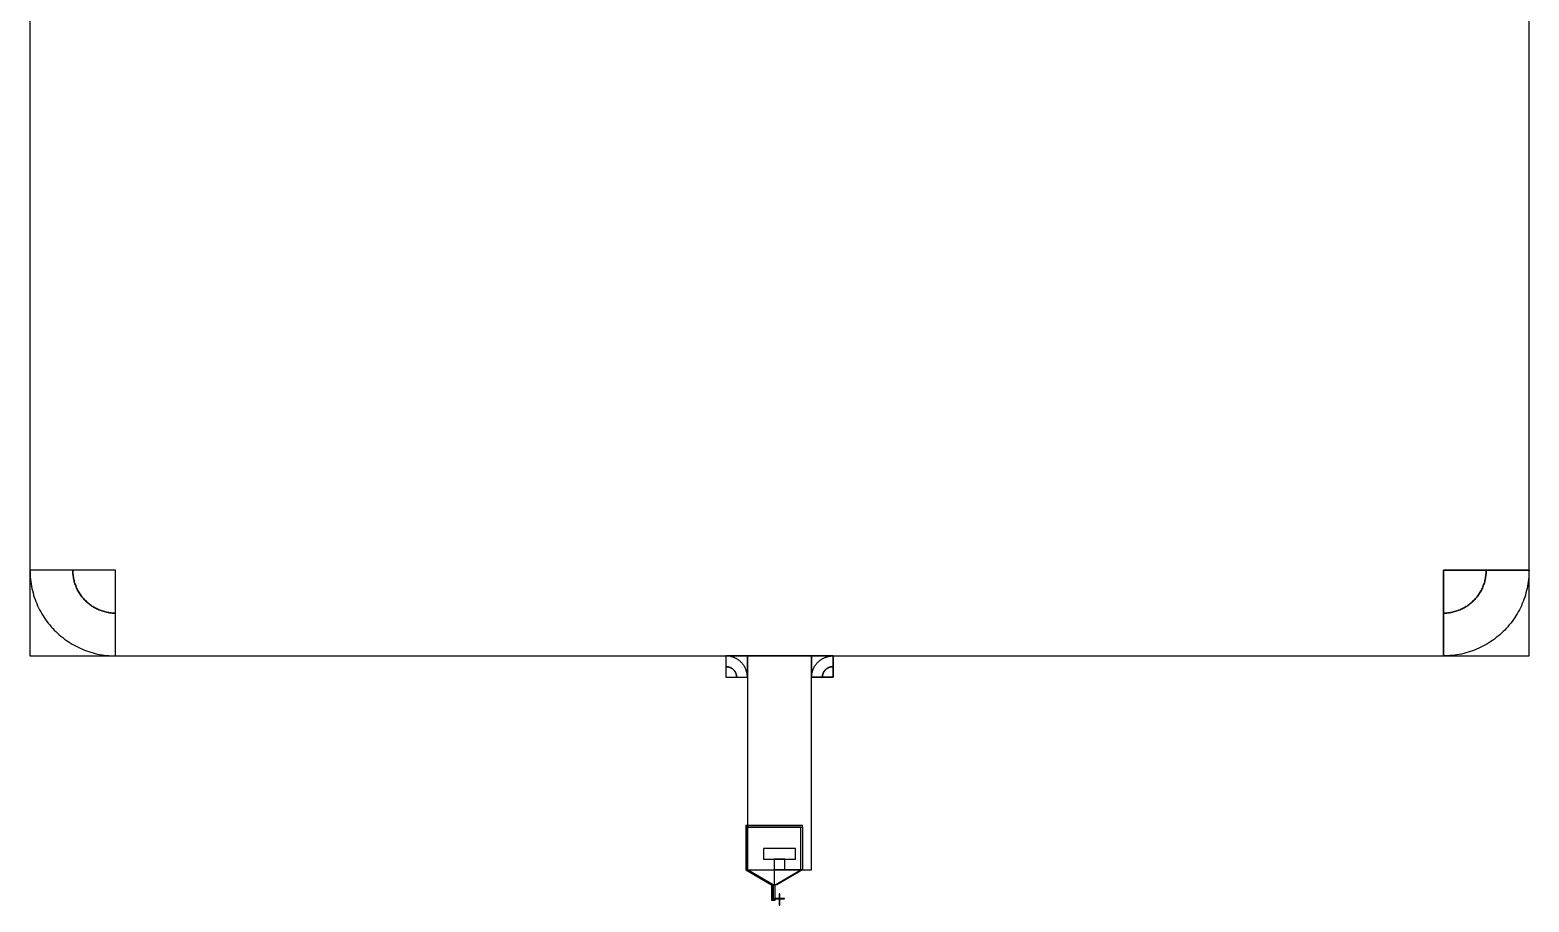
# Model space of a CAD drawing. Extents: x -1950 to 3550, y -200 to 28250.
# Drawn here: x -50 to 650, y 4765 to 5172 of the extents above; entities that cross this region are included whole.
import ezdxf

# ---------------------------------------------------------------- set-up
doc = ezdxf.new("R2010")
doc.units = 0
doc.layers.add('GAP', color=1, linetype='continuous')
doc.layers.add('PIN', color=3, linetype='continuous')

# ---------------------------------------------------------------- blocks, each defined once
blk = doc.blocks.new('MM2RGAP')
for points in [[(-50, 5580), (-50, 4880), (650, 4880), (650, 5580), (-50, 5580)], [(-10, 4880), (-10, 4920), (-50, 4920), (-50, 4880), (-10, 4880)], [(-50, 4920), (-49.99, 4918.94), (-49.94, 4917.87), (-49.87, 4916.81), (-49.77, 4915.75), (-49.65, 4914.69), (-49.49, 4913.64), (-49.31, 4912.59), (-49.1, 4911.54), (-48.86, 4910.51), (-48.59, 4909.48), (-48.3, 4908.45), (-47.98, 4907.44), (-47.63, 4906.43), (-47.25, 4905.43), (-46.85, 4904.45), (-46.43, 4903.47), (-45.97, 4902.51), (-45.49, 4901.56), (-44.99, 4900.62), (-44.46, 4899.69), (-43.91, 4898.78), (-43.33, 4897.89), (-42.73, 4897.01), (-42.11, 4896.15), (-41.46, 4895.3), (-40.79, 4894.47), (-40.1, 4893.66), (-39.39, 4892.87), (-38.66, 4892.09), (-37.91, 4891.34), (-37.13, 4890.61), (-36.34, 4889.9), (-35.53, 4889.21), (-34.7, 4888.54), (-33.85, 4887.89), (-32.99, 4887.27), (-32.11, 4886.67), (-31.22, 4886.09), (-30.31, 4885.54), (-29.38, 4885.01), (-28.44, 4884.51), (-27.49, 4884.03), (-26.53, 4883.57), (-25.55, 4883.15), (-24.57, 4882.75), (-23.57, 4882.37), (-22.56, 4882.02), (-21.55, 4881.7), (-20.52, 4881.41), (-19.49, 4881.14), (-18.46, 4880.9), (-17.41, 4880.69), (-16.36, 4880.51), (-15.31, 4880.35), (-14.25, 4880.23), (-13.19, 4880.13), (-12.13, 4880.06), (-11.06, 4880.01), (-10, 4880), (-10, 4900), (-10.53, 4900.01), (-11.06, 4900.03), (-11.6, 4900.06), (-12.13, 4900.11), (-12.65, 4900.18), (-13.18, 4900.25), (-13.71, 4900.35), (-14.23, 4900.45), (-14.75, 4900.57), (-15.26, 4900.7), (-15.77, 4900.85), (-16.28, 4901.01), (-16.78, 4901.19), (-17.28, 4901.37), (-17.78, 4901.57), (-18.26, 4901.79), (-18.75, 4902.01), (-19.22, 4902.25), (-19.69, 4902.5), (-20.15, 4902.77), (-20.61, 4903.05), (-21.06, 4903.33), (-21.5, 4903.63), (-21.93, 4903.95), (-22.35, 4904.27), (-22.76, 4904.6), (-23.17, 4904.95), (-23.57, 4905.3), (-23.95, 4905.67), (-24.33, 4906.05), (-24.7, 4906.43), (-25.05, 4906.83), (-25.4, 4907.24), (-25.73, 4907.65), (-26.05, 4908.07), (-26.37, 4908.5), (-26.67, 4908.94), (-26.95, 4909.39), (-27.23, 4909.85), (-27.5, 4910.31), (-27.75, 4910.78), (-27.99, 4911.25), (-28.21, 4911.74), (-28.43, 4912.22), (-28.63, 4912.72), (-28.81, 4913.22), (-28.99, 4913.72), (-29.15, 4914.23), (-29.3, 4914.74), (-29.43, 4915.25), (-29.55, 4915.77), (-29.65, 4916.29), (-29.75, 4916.82), (-29.82, 4917.35), (-29.89, 4917.87), (-29.94, 4918.4), (-29.97, 4918.94), (-29.99, 4919.47), (-30, 4920), (-50, 4920)], [(-30, 4920), (-29.99, 4919.47), (-29.97, 4918.94), (-29.94, 4918.4), (-29.89, 4917.87), (-29.82, 4917.35), (-29.75, 4916.82), (-29.65, 4916.29), (-29.55, 4915.77), (-29.43, 4915.25), (-29.3, 4914.74), (-29.15, 4914.23), (-28.99, 4913.72), (-28.81, 4913.22), (-28.63, 4912.72), (-28.43, 4912.22), (-28.21, 4911.74), (-27.99, 4911.25), (-27.75, 4910.78), (-27.5, 4910.31), (-27.23, 4909.85), (-26.95, 4909.39), (-26.67, 4908.94), (-26.37, 4908.5), (-26.05, 4908.07), (-25.73, 4907.65), (-25.4, 4907.24), (-25.05, 4906.83), (-24.7, 4906.43), (-24.33, 4906.05), (-23.95, 4905.67), (-23.57, 4905.3), (-23.17, 4904.95), (-22.76, 4904.6), (-22.35, 4904.27), (-21.93, 4903.95), (-21.5, 4903.63), (-21.06, 4903.33), (-20.61, 4903.05), (-20.15, 4902.77), (-19.69, 4902.5), (-19.22, 4902.25), (-18.75, 4902.01), (-18.26, 4901.79), (-17.78, 4901.57), (-17.28, 4901.37), (-16.78, 4901.19), (-16.28, 4901.01), (-15.77, 4900.85), (-15.26, 4900.7), (-14.75, 4900.57), (-14.23, 4900.45), (-13.71, 4900.35), (-13.18, 4900.25), (-12.65, 4900.18), (-12.13, 4900.11), (-11.6, 4900.06), (-11.06, 4900.03), (-10.53, 4900.01), (-10, 4900), (-10, 4920), (-10, 4920), (-10, 4920), (-10, 4920), (-10, 4920), (-10, 4920), (-10, 4920), (-10, 4920), (-10, 4920), (-10, 4920), (-10, 4920), (-10, 4920), (-10, 4920), (-10, 4920), (-10, 4920), (-10, 4920), (-10, 4920), (-10, 4920), (-10, 4920), (-10, 4920), (-10, 4920), (-10, 4920), (-10, 4920), (-10, 4920), (-10, 4920), (-10, 4920), (-10, 4920), (-10, 4920), (-10, 4920), (-10, 4920), (-10, 4920), (-10, 4920), (-10, 4920), (-10, 4920), (-10, 4920), (-10, 4920), (-10, 4920), (-10, 4920), (-10, 4920), (-10, 4920), (-10, 4920), (-10, 4920), (-10, 4920), (-10, 4920), (-10, 4920), (-10, 4920), (-10, 4920), (-10, 4920), (-10, 4920), (-10, 4920), (-10, 4920), (-10, 4920), (-10, 4920), (-10, 4920), (-10, 4920), (-10, 4920), (-10, 4920), (-10, 4920), (-10, 4920), (-10, 4920), (-30, 4920)], [(650, 4880), (650, 4920), (610, 4920), (610, 4880), (650, 4880)], [(650, 4920), (649.99, 4918.94), (649.94, 4917.87), (649.87, 4916.81), (649.77, 4915.75), (649.65, 4914.69), (649.49, 4913.64), (649.31, 4912.59), (649.1, 4911.54), (648.86, 4910.51), (648.59, 4909.48), (648.3, 4908.45), (647.98, 4907.44), (647.63, 4906.43), (647.25, 4905.43), (646.85, 4904.45), (646.43, 4903.47), (645.97, 4902.51), (645.49, 4901.56), (644.99, 4900.62), (644.46, 4899.69), (643.91, 4898.78), (643.33, 4897.89), (642.73, 4897.01), (642.11, 4896.15), (641.46, 4895.3), (640.79, 4894.47), (640.1, 4893.66), (639.39, 4892.87), (638.66, 4892.09), (637.91, 4891.34), (637.13, 4890.61), (636.34, 4889.9), (635.53, 4889.21), (634.7, 4888.54), (633.85, 4887.89), (632.99, 4887.27), (632.11, 4886.67), (631.22, 4886.09), (630.31, 4885.54), (629.38, 4885.01), (628.44, 4884.51), (627.49, 4884.03), (626.53, 4883.57), (625.55, 4883.15), (624.57, 4882.75), (623.57, 4882.37), (622.56, 4882.02), (621.55, 4881.7), (620.52, 4881.41), (619.49, 4881.14), (618.46, 4880.9), (617.41, 4880.69), (616.36, 4880.51), (615.31, 4880.35), (614.25, 4880.23), (613.19, 4880.13), (612.13, 4880.06), (611.06, 4880.01), (610, 4880), (610, 4900), (610.53, 4900.01), (611.06, 4900.03), (611.6, 4900.06), (612.13, 4900.11), (612.65, 4900.18), (613.18, 4900.25), (613.71, 4900.35), (614.23, 4900.45), (614.75, 4900.57), (615.26, 4900.7), (615.77, 4900.85), (616.28, 4901.01), (616.78, 4901.19), (617.28, 4901.37), (617.78, 4901.57), (618.26, 4901.79), (618.75, 4902.01), (619.22, 4902.25), (619.69, 4902.5), (620.15, 4902.77), (620.61, 4903.05), (621.06, 4903.33), (621.5, 4903.63), (621.93, 4903.95), (622.35, 4904.27), (622.76, 4904.6), (623.17, 4904.95), (623.57, 4905.3), (623.95, 4905.67), (624.33, 4906.05), (624.7, 4906.43), (625.05, 4906.83), (625.4, 4907.24), (625.73, 4907.65), (626.05, 4908.07), (626.37, 4908.5), (626.67, 4908.94), (626.95, 4909.39), (627.23, 4909.85), (627.5, 4910.31), (627.75, 4910.78), (627.99, 4911.25), (628.21, 4911.74), (628.43, 4912.22), (628.63, 4912.72), (628.81, 4913.22), (628.99, 4913.72), (629.15, 4914.23), (629.3, 4914.74), (629.43, 4915.25), (629.55, 4915.77), (629.65, 4916.29), (629.75, 4916.82), (629.82, 4917.35), (629.89, 4917.87), (629.94, 4918.4), (629.97, 4918.94), (629.99, 4919.47), (630, 4920), (650, 4920)], [(630, 4920), (629.99, 4919.47), (629.97, 4918.94), (629.94, 4918.4), (629.89, 4917.87), (629.82, 4917.35), (629.75, 4916.82), (629.65, 4916.29), (629.55, 4915.77), (629.43, 4915.25), (629.3, 4914.74), (629.15, 4914.23), (628.99, 4913.72), (628.81, 4913.22), (628.63, 4912.72), (628.43, 4912.22), (628.21, 4911.74), (627.99, 4911.25), (627.75, 4910.78), (627.5, 4910.31), (627.23, 4909.85), (626.95, 4909.39), (626.67, 4908.94), (626.37, 4908.5), (626.05, 4908.07), (625.73, 4907.65), (625.4, 4907.24), (625.05, 4906.83), (624.7, 4906.43), (624.33, 4906.05), (623.95, 4905.67), (623.57, 4905.3), (623.17, 4904.95), (622.76, 4904.6), (622.35, 4904.27), (621.93, 4903.95), (621.5, 4903.63), (621.06, 4903.33), (620.61, 4903.05), (620.15, 4902.77), (619.69, 4902.5), (619.22, 4902.25), (618.75, 4902.01), (618.26, 4901.79), (617.78, 4901.57), (617.28, 4901.37), (616.78, 4901.19), (616.28, 4901.01), (615.77, 4900.85), (615.26, 4900.7), (614.75, 4900.57), (614.23, 4900.45), (613.71, 4900.35), (613.18, 4900.25), (612.65, 4900.18), (612.13, 4900.11), (611.6, 4900.06), (611.06, 4900.03), (610.53, 4900.01), (610, 4900), (610, 4920), (610, 4920), (610, 4920), (610, 4920), (610, 4920), (610, 4920), (610, 4920), (610, 4920), (610, 4920), (610, 4920), (610, 4920), (610, 4920), (610, 4920), (610, 4920), (610, 4920), (610, 4920), (610, 4920), (610, 4920), (610, 4920), (610, 4920), (610, 4920), (610, 4920), (610, 4920), (610, 4920), (610, 4920), (610, 4920), (610, 4920), (610, 4920), (610, 4920), (610, 4920), (610, 4920), (610, 4920), (610, 4920), (610, 4920), (610, 4920), (610, 4920), (610, 4920), (610, 4920), (610, 4920), (610, 4920), (610, 4920), (610, 4920), (610, 4920), (610, 4920), (610, 4920), (610, 4920), (610, 4920), (610, 4920), (610, 4920), (610, 4920), (610, 4920), (610, 4920), (610, 4920), (610, 4920), (610, 4920), (610, 4920), (610, 4920), (610, 4920), (610, 4920), (610, 4920), (630, 4920)], [(275, 4880), (275, 4870), (285, 4870), (285, 4880), (275, 4880)], [(285, 4870), (285, 4870.27), (284.99, 4870.53), (284.97, 4870.8), (284.94, 4871.06), (284.91, 4871.33), (284.87, 4871.59), (284.83, 4871.85), (284.77, 4872.11), (284.71, 4872.37), (284.65, 4872.63), (284.57, 4872.89), (284.49, 4873.14), (284.41, 4873.39), (284.31, 4873.64), (284.21, 4873.89), (284.11, 4874.13), (283.99, 4874.37), (283.87, 4874.61), (283.75, 4874.85), (283.62, 4875.08), (283.48, 4875.3), (283.33, 4875.53), (283.18, 4875.75), (283.03, 4875.96), (282.87, 4876.18), (282.7, 4876.38), (282.53, 4876.59), (282.35, 4876.78), (282.16, 4876.98), (281.98, 4877.16), (281.78, 4877.35), (281.59, 4877.53), (281.38, 4877.7), (281.18, 4877.87), (280.96, 4878.03), (280.75, 4878.18), (280.53, 4878.33), (280.3, 4878.48), (280.08, 4878.62), (279.85, 4878.75), (279.61, 4878.87), (279.37, 4878.99), (279.13, 4879.11), (278.89, 4879.21), (278.64, 4879.31), (278.39, 4879.41), (278.14, 4879.49), (277.89, 4879.57), (277.63, 4879.65), (277.37, 4879.71), (277.11, 4879.77), (276.85, 4879.83), (276.59, 4879.87), (276.33, 4879.91), (276.06, 4879.94), (275.8, 4879.97), (275.53, 4879.99), (275.27, 4880), (275, 4880), (275, 4875), (275.13, 4875), (275.27, 4874.99), (275.4, 4874.98), (275.53, 4874.97), (275.66, 4874.96), (275.8, 4874.94), (275.93, 4874.91), (276.06, 4874.89), (276.19, 4874.86), (276.32, 4874.82), (276.44, 4874.79), (276.57, 4874.75), (276.7, 4874.7), (276.82, 4874.66), (276.94, 4874.61), (277.07, 4874.55), (277.19, 4874.5), (277.31, 4874.44), (277.42, 4874.37), (277.54, 4874.31), (277.65, 4874.24), (277.76, 4874.17), (277.87, 4874.09), (277.98, 4874.01), (278.09, 4873.93), (278.19, 4873.85), (278.29, 4873.76), (278.39, 4873.67), (278.49, 4873.58), (278.58, 4873.49), (278.67, 4873.39), (278.76, 4873.29), (278.85, 4873.19), (278.93, 4873.09), (279.01, 4872.98), (279.09, 4872.87), (279.17, 4872.76), (279.24, 4872.65), (279.31, 4872.54), (279.37, 4872.42), (279.44, 4872.31), (279.5, 4872.19), (279.55, 4872.07), (279.61, 4871.94), (279.66, 4871.82), (279.7, 4871.7), (279.75, 4871.57), (279.79, 4871.44), (279.82, 4871.32), (279.86, 4871.19), (279.89, 4871.06), (279.91, 4870.93), (279.94, 4870.8), (279.96, 4870.66), (279.97, 4870.53), (279.98, 4870.4), (279.99, 4870.27), (280, 4870.13), (280, 4870), (285, 4870)], [(285, 4880), (285, 4780), (315, 4780), (315, 4880), (285, 4880)], [(315, 4880), (315, 4870), (325, 4870), (325, 4880), (315, 4880)], [(315, 4870), (315, 4870.27), (315.01, 4870.53), (315.03, 4870.8), (315.06, 4871.06), (315.09, 4871.33), (315.13, 4871.59), (315.17, 4871.85), (315.23, 4872.11), (315.29, 4872.37), (315.35, 4872.63), (315.43, 4872.89), (315.51, 4873.14), (315.59, 4873.39), (315.69, 4873.64), (315.79, 4873.89), (315.89, 4874.13), (316.01, 4874.37), (316.13, 4874.61), (316.25, 4874.85), (316.38, 4875.08), (316.52, 4875.3), (316.67, 4875.53), (316.82, 4875.75), (316.97, 4875.96), (317.13, 4876.18), (317.3, 4876.38), (317.47, 4876.59), (317.65, 4876.78), (317.84, 4876.98), (318.02, 4877.16), (318.22, 4877.35), (318.41, 4877.53), (318.62, 4877.7), (318.82, 4877.87), (319.04, 4878.03), (319.25, 4878.18), (319.47, 4878.33), (319.7, 4878.48), (319.92, 4878.62), (320.15, 4878.75), (320.39, 4878.87), (320.63, 4878.99), (320.87, 4879.11), (321.11, 4879.21), (321.36, 4879.31), (321.61, 4879.41), (321.86, 4879.49), (322.11, 4879.57), (322.37, 4879.65), (322.63, 4879.71), (322.89, 4879.77), (323.15, 4879.83), (323.41, 4879.87), (323.67, 4879.91), (323.94, 4879.94), (324.2, 4879.97), (324.47, 4879.99), (324.73, 4880), (325, 4880), (325, 4875), (324.87, 4875), (324.73, 4874.99), (324.6, 4874.98), (324.47, 4874.97), (324.34, 4874.96), (324.2, 4874.94), (324.07, 4874.91), (323.94, 4874.89), (323.81, 4874.86), (323.68, 4874.82), (323.56, 4874.79), (323.43, 4874.75), (323.3, 4874.7), (323.18, 4874.66), (323.06, 4874.61), (322.93, 4874.55), (322.81, 4874.5), (322.69, 4874.44), (322.58, 4874.37), (322.46, 4874.31), (322.35, 4874.24), (322.24, 4874.17), (322.13, 4874.09), (322.02, 4874.01), (321.91, 4873.93), (321.81, 4873.85), (321.71, 4873.76), (321.61, 4873.67), (321.51, 4873.58), (321.42, 4873.49), (321.33, 4873.39), (321.24, 4873.29), (321.15, 4873.19), (321.07, 4873.09), (320.99, 4872.98), (320.91, 4872.87), (320.83, 4872.76), (320.76, 4872.65), (320.69, 4872.54), (320.63, 4872.42), (320.56, 4872.31), (320.5, 4872.19), (320.45, 4872.07), (320.39, 4871.94), (320.34, 4871.82), (320.3, 4871.7), (320.25, 4871.57), (320.21, 4871.44), (320.18, 4871.32), (320.14, 4871.19), (320.11, 4871.06), (320.09, 4870.93), (320.06, 4870.8), (320.04, 4870.66), (320.03, 4870.53), (320.02, 4870.4), (320.01, 4870.27), (320, 4870.13), (320, 4870), (315, 4870)], [(280, 4870), (280, 4870.13), (279.99, 4870.27), (279.98, 4870.4), (279.97, 4870.53), (279.96, 4870.66), (279.94, 4870.8), (279.91, 4870.93), (279.89, 4871.06), (279.86, 4871.19), (279.82, 4871.32), (279.79, 4871.44), (279.75, 4871.57), (279.7, 4871.7), (279.66, 4871.82), (279.61, 4871.94), (279.55, 4872.07), (279.5, 4872.19), (279.44, 4872.31), (279.37, 4872.42), (279.31, 4872.54), (279.24, 4872.65), (279.17, 4872.76), (279.09, 4872.87), (279.01, 4872.98), (278.93, 4873.09), (278.85, 4873.19), (278.76, 4873.29), (278.67, 4873.39), (278.58, 4873.49), (278.49, 4873.58), (278.39, 4873.67), (278.29, 4873.76), (278.19, 4873.85), (278.09, 4873.93), (277.98, 4874.01), (277.87, 4874.09), (277.76, 4874.17), (277.65, 4874.24), (277.54, 4874.31), (277.42, 4874.37), (277.31, 4874.44), (277.19, 4874.5), (277.07, 4874.55), (276.94, 4874.61), (276.82, 4874.66), (276.7, 4874.7), (276.57, 4874.75), (276.44, 4874.79), (276.32, 4874.82), (276.19, 4874.86), (276.06, 4874.89), (275.93, 4874.91), (275.8, 4874.94), (275.66, 4874.96), (275.53, 4874.97), (275.4, 4874.98), (275.27, 4874.99), (275.13, 4875), (275, 4875), (275, 4870), (275, 4870), (275, 4870), (275, 4870), (275, 4870), (275, 4870), (275, 4870), (275, 4870), (275, 4870), (275, 4870), (275, 4870), (275, 4870), (275, 4870), (275, 4870), (275, 4870), (275, 4870), (275, 4870), (275, 4870), (275, 4870), (275, 4870), (275, 4870), (275, 4870), (275, 4870), (275, 4870), (275, 4870), (275, 4870), (275, 4870), (275, 4870), (275, 4870), (275, 4870), (275, 4870), (275, 4870), (275, 4870), (275, 4870), (275, 4870), (275, 4870), (275, 4870), (275, 4870), (275, 4870), (275, 4870), (275, 4870), (275, 4870), (275, 4870), (275, 4870), (275, 4870), (275, 4870), (275, 4870), (275, 4870), (275, 4870), (275, 4870), (275, 4870), (275, 4870), (275, 4870), (275, 4870), (275, 4870), (275, 4870), (275, 4870), (275, 4870), (275, 4870), (275, 4870), (280, 4870)], [(320, 4870), (320, 4870.13), (320.01, 4870.27), (320.02, 4870.4), (320.03, 4870.53), (320.04, 4870.66), (320.06, 4870.8), (320.09, 4870.93), (320.11, 4871.06), (320.14, 4871.19), (320.18, 4871.32), (320.21, 4871.44), (320.25, 4871.57), (320.3, 4871.7), (320.34, 4871.82), (320.39, 4871.94), (320.45, 4872.07), (320.5, 4872.19), (320.56, 4872.31), (320.63, 4872.42), (320.69, 4872.54), (320.76, 4872.65), (320.83, 4872.76), (320.91, 4872.87), (320.99, 4872.98), (321.07, 4873.09), (321.15, 4873.19), (321.24, 4873.29), (321.33, 4873.39), (321.42, 4873.49), (321.51, 4873.58), (321.61, 4873.67), (321.71, 4873.76), (321.81, 4873.85), (321.91, 4873.93), (322.02, 4874.01), (322.13, 4874.09), (322.24, 4874.17), (322.35, 4874.24), (322.46, 4874.31), (322.58, 4874.37), (322.69, 4874.44), (322.81, 4874.5), (322.93, 4874.55), (323.06, 4874.61), (323.18, 4874.66), (323.3, 4874.7), (323.43, 4874.75), (323.56, 4874.79), (323.68, 4874.82), (323.81, 4874.86), (323.94, 4874.89), (324.07, 4874.91), (324.2, 4874.94), (324.34, 4874.96), (324.47, 4874.97), (324.6, 4874.98), (324.73, 4874.99), (324.87, 4875), (325, 4875), (325, 4870), (325, 4870), (325, 4870), (325, 4870), (325, 4870), (325, 4870), (325, 4870), (325, 4870), (325, 4870), (325, 4870), (325, 4870), (325, 4870), (325, 4870), (325, 4870), (325, 4870), (325, 4870), (325, 4870), (325, 4870), (325, 4870), (325, 4870), (325, 4870), (325, 4870), (325, 4870), (325, 4870), (325, 4870), (325, 4870), (325, 4870), (325, 4870), (325, 4870), (325, 4870), (325, 4870), (325, 4870), (325, 4870), (325, 4870), (325, 4870), (325, 4870), (325, 4870), (325, 4870), (325, 4870), (325, 4870), (325, 4870), (325, 4870), (325, 4870), (325, 4870), (325, 4870), (325, 4870), (325, 4870), (325, 4870), (325, 4870), (325, 4870), (325, 4870), (325, 4870), (325, 4870), (325, 4870), (325, 4870), (325, 4870), (325, 4870), (325, 4870), (325, 4870), (325, 4870), (320, 4870)], [(310.7, 4800), (310.7, 4800.7), (284.3, 4800.7), (284.3, 4800), (310.7, 4800)], [(285, 4780), (285, 4800), (284.3, 4800), (284.3, 4780), (285, 4780)], [(310, 4780), (310, 4800), (310.7, 4800), (310.7, 4780), (310, 4780)], [(307.5, 4785), (307.5, 4790), (292.5, 4790), (292.5, 4785), (307.5, 4785)], [(302.5, 4780), (302.5, 4785), (297.5, 4785), (297.5, 4780), (302.5, 4780)], [(297, 4773), (285, 4780), (284.3, 4780), (296.3, 4773), (297, 4773)], [(298, 4773), (310, 4780), (310.7, 4780), (298.7, 4773), (298, 4773)], [(297, 4773), (296.3, 4773), (296.3, 4766.5), (297, 4766.5), (297, 4773)], [(296.3, 4766.5), (296.3, 4765.8), (298, 4765.8), (298, 4766.5), (296.3, 4766.5)]]:
    blk.add_lwpolyline(points)
blk = doc.blocks.new('MM2RPIN')
for points in [[(-30, 4920), (-29.99, 4919.47), (-29.97, 4918.94), (-29.94, 4918.4), (-29.89, 4917.87), (-29.82, 4917.35), (-29.75, 4916.82), (-29.65, 4916.29), (-29.55, 4915.77), (-29.43, 4915.25), (-29.3, 4914.74), (-29.15, 4914.23), (-28.99, 4913.72), (-28.81, 4913.22), (-28.63, 4912.72), (-28.43, 4912.22), (-28.21, 4911.74), (-27.99, 4911.25), (-27.75, 4910.78), (-27.5, 4910.31), (-27.23, 4909.85), (-26.95, 4909.39), (-26.67, 4908.94), (-26.37, 4908.5), (-26.05, 4908.07), (-25.73, 4907.65), (-25.4, 4907.24), (-25.05, 4906.83), (-24.7, 4906.43), (-24.33, 4906.05), (-23.95, 4905.67), (-23.57, 4905.3), (-23.17, 4904.95), (-22.76, 4904.6), (-22.35, 4904.27), (-21.93, 4903.95), (-21.5, 4903.63), (-21.06, 4903.33), (-20.61, 4903.05), (-20.15, 4902.77), (-19.69, 4902.5), (-19.22, 4902.25), (-18.75, 4902.01), (-18.26, 4901.79), (-17.78, 4901.57), (-17.28, 4901.37), (-16.78, 4901.19), (-16.28, 4901.01), (-15.77, 4900.85), (-15.26, 4900.7), (-14.75, 4900.57), (-14.23, 4900.45), (-13.71, 4900.35), (-13.18, 4900.25), (-12.65, 4900.18), (-12.13, 4900.11), (-11.6, 4900.06), (-11.06, 4900.03), (-10.53, 4900.01), (-10, 4900), (-10, 4900), (-10.53, 4900.01), (-11.06, 4900.03), (-11.6, 4900.06), (-12.13, 4900.11), (-12.65, 4900.18), (-13.18, 4900.25), (-13.71, 4900.35), (-14.23, 4900.45), (-14.75, 4900.57), (-15.26, 4900.7), (-15.77, 4900.85), (-16.28, 4901.01), (-16.78, 4901.19), (-17.28, 4901.37), (-17.78, 4901.57), (-18.26, 4901.79), (-18.75, 4902.01), (-19.22, 4902.25), (-19.69, 4902.5), (-20.15, 4902.77), (-20.61, 4903.05), (-21.06, 4903.33), (-21.5, 4903.63), (-21.93, 4903.95), (-22.35, 4904.27), (-22.76, 4904.6), (-23.17, 4904.95), (-23.57, 4905.3), (-23.95, 4905.67), (-24.33, 4906.05), (-24.7, 4906.43), (-25.05, 4906.83), (-25.4, 4907.24), (-25.73, 4907.65), (-26.05, 4908.07), (-26.37, 4908.5), (-26.67, 4908.94), (-26.95, 4909.39), (-27.23, 4909.85), (-27.5, 4910.31), (-27.75, 4910.78), (-27.99, 4911.25), (-28.21, 4911.74), (-28.43, 4912.22), (-28.63, 4912.72), (-28.81, 4913.22), (-28.99, 4913.72), (-29.15, 4914.23), (-29.3, 4914.74), (-29.43, 4915.25), (-29.55, 4915.77), (-29.65, 4916.29), (-29.75, 4916.82), (-29.82, 4917.35), (-29.89, 4917.87), (-29.94, 4918.4), (-29.97, 4918.94), (-29.99, 4919.47), (-30, 4920), (-30, 4920)], [(-30, 4920), (-29.99, 4919.47), (-29.97, 4918.94), (-29.94, 4918.4), (-29.89, 4917.87), (-29.82, 4917.35), (-29.75, 4916.82), (-29.65, 4916.29), (-29.55, 4915.77), (-29.43, 4915.25), (-29.3, 4914.74), (-29.15, 4914.23), (-28.99, 4913.72), (-28.81, 4913.22), (-28.63, 4912.72), (-28.43, 4912.22), (-28.21, 4911.74), (-27.99, 4911.25), (-27.75, 4910.78), (-27.5, 4910.31), (-27.23, 4909.85), (-26.95, 4909.39), (-26.67, 4908.94), (-26.37, 4908.5), (-26.05, 4908.07), (-25.73, 4907.65), (-25.4, 4907.24), (-25.05, 4906.83), (-24.7, 4906.43), (-24.33, 4906.05), (-23.95, 4905.67), (-23.57, 4905.3), (-23.17, 4904.95), (-22.76, 4904.6), (-22.35, 4904.27), (-21.93, 4903.95), (-21.5, 4903.63), (-21.06, 4903.33), (-20.61, 4903.05), (-20.15, 4902.77), (-19.69, 4902.5), (-19.22, 4902.25), (-18.75, 4902.01), (-18.26, 4901.79), (-17.78, 4901.57), (-17.28, 4901.37), (-16.78, 4901.19), (-16.28, 4901.01), (-15.77, 4900.85), (-15.26, 4900.7), (-14.75, 4900.57), (-14.23, 4900.45), (-13.71, 4900.35), (-13.18, 4900.25), (-12.65, 4900.18), (-12.13, 4900.11), (-11.6, 4900.06), (-11.06, 4900.03), (-10.53, 4900.01), (-10, 4900), (-10, 4900), (-10.53, 4900.01), (-11.06, 4900.03), (-11.6, 4900.06), (-12.13, 4900.11), (-12.65, 4900.18), (-13.18, 4900.25), (-13.71, 4900.35), (-14.23, 4900.45), (-14.75, 4900.57), (-15.26, 4900.7), (-15.77, 4900.85), (-16.28, 4901.01), (-16.78, 4901.19), (-17.28, 4901.37), (-17.78, 4901.57), (-18.26, 4901.79), (-18.75, 4902.01), (-19.22, 4902.25), (-19.69, 4902.5), (-20.15, 4902.77), (-20.61, 4903.05), (-21.06, 4903.33), (-21.5, 4903.63), (-21.93, 4903.95), (-22.35, 4904.27), (-22.76, 4904.6), (-23.17, 4904.95), (-23.57, 4905.3), (-23.95, 4905.67), (-24.33, 4906.05), (-24.7, 4906.43), (-25.05, 4906.83), (-25.4, 4907.24), (-25.73, 4907.65), (-26.05, 4908.07), (-26.37, 4908.5), (-26.67, 4908.94), (-26.95, 4909.39), (-27.23, 4909.85), (-27.5, 4910.31), (-27.75, 4910.78), (-27.99, 4911.25), (-28.21, 4911.74), (-28.43, 4912.22), (-28.63, 4912.72), (-28.81, 4913.22), (-28.99, 4913.72), (-29.15, 4914.23), (-29.3, 4914.74), (-29.43, 4915.25), (-29.55, 4915.77), (-29.65, 4916.29), (-29.75, 4916.82), (-29.82, 4917.35), (-29.89, 4917.87), (-29.94, 4918.4), (-29.97, 4918.94), (-29.99, 4919.47), (-30, 4920), (-30, 4920)], [(630, 4920), (629.99, 4919.47), (629.97, 4918.94), (629.94, 4918.4), (629.89, 4917.87), (629.82, 4917.35), (629.75, 4916.82), (629.65, 4916.29), (629.55, 4915.77), (629.43, 4915.25), (629.3, 4914.74), (629.15, 4914.23), (628.99, 4913.72), (628.81, 4913.22), (628.63, 4912.72), (628.43, 4912.22), (628.21, 4911.74), (627.99, 4911.25), (627.75, 4910.78), (627.5, 4910.31), (627.23, 4909.85), (626.95, 4909.39), (626.67, 4908.94), (626.37, 4908.5), (626.05, 4908.07), (625.73, 4907.65), (625.4, 4907.24), (625.05, 4906.83), (624.7, 4906.43), (624.33, 4906.05), (623.95, 4905.67), (623.57, 4905.3), (623.17, 4904.95), (622.76, 4904.6), (622.35, 4904.27), (621.93, 4903.95), (621.5, 4903.63), (621.06, 4903.33), (620.61, 4903.05), (620.15, 4902.77), (619.69, 4902.5), (619.22, 4902.25), (618.75, 4902.01), (618.26, 4901.79), (617.78, 4901.57), (617.28, 4901.37), (616.78, 4901.19), (616.28, 4901.01), (615.77, 4900.85), (615.26, 4900.7), (614.75, 4900.57), (614.23, 4900.45), (613.71, 4900.35), (613.18, 4900.25), (612.65, 4900.18), (612.13, 4900.11), (611.6, 4900.06), (611.06, 4900.03), (610.53, 4900.01), (610, 4900), (610, 4900), (610.53, 4900.01), (611.06, 4900.03), (611.6, 4900.06), (612.13, 4900.11), (612.65, 4900.18), (613.18, 4900.25), (613.71, 4900.35), (614.23, 4900.45), (614.75, 4900.57), (615.26, 4900.7), (615.77, 4900.85), (616.28, 4901.01), (616.78, 4901.19), (617.28, 4901.37), (617.78, 4901.57), (618.26, 4901.79), (618.75, 4902.01), (619.22, 4902.25), (619.69, 4902.5), (620.15, 4902.77), (620.61, 4903.05), (621.06, 4903.33), (621.5, 4903.63), (621.93, 4903.95), (622.35, 4904.27), (622.76, 4904.6), (623.17, 4904.95), (623.57, 4905.3), (623.95, 4905.67), (624.33, 4906.05), (624.7, 4906.43), (625.05, 4906.83), (625.4, 4907.24), (625.73, 4907.65), (626.05, 4908.07), (626.37, 4908.5), (626.67, 4908.94), (626.95, 4909.39), (627.23, 4909.85), (627.5, 4910.31), (627.75, 4910.78), (627.99, 4911.25), (628.21, 4911.74), (628.43, 4912.22), (628.63, 4912.72), (628.81, 4913.22), (628.99, 4913.72), (629.15, 4914.23), (629.3, 4914.74), (629.43, 4915.25), (629.55, 4915.77), (629.65, 4916.29), (629.75, 4916.82), (629.82, 4917.35), (629.89, 4917.87), (629.94, 4918.4), (629.97, 4918.94), (629.99, 4919.47), (630, 4920), (630, 4920)], [(630, 4920), (629.99, 4919.47), (629.97, 4918.94), (629.94, 4918.4), (629.89, 4917.87), (629.82, 4917.35), (629.75, 4916.82), (629.65, 4916.29), (629.55, 4915.77), (629.43, 4915.25), (629.3, 4914.74), (629.15, 4914.23), (628.99, 4913.72), (628.81, 4913.22), (628.63, 4912.72), (628.43, 4912.22), (628.21, 4911.74), (627.99, 4911.25), (627.75, 4910.78), (627.5, 4910.31), (627.23, 4909.85), (626.95, 4909.39), (626.67, 4908.94), (626.37, 4908.5), (626.05, 4908.07), (625.73, 4907.65), (625.4, 4907.24), (625.05, 4906.83), (624.7, 4906.43), (624.33, 4906.05), (623.95, 4905.67), (623.57, 4905.3), (623.17, 4904.95), (622.76, 4904.6), (622.35, 4904.27), (621.93, 4903.95), (621.5, 4903.63), (621.06, 4903.33), (620.61, 4903.05), (620.15, 4902.77), (619.69, 4902.5), (619.22, 4902.25), (618.75, 4902.01), (618.26, 4901.79), (617.78, 4901.57), (617.28, 4901.37), (616.78, 4901.19), (616.28, 4901.01), (615.77, 4900.85), (615.26, 4900.7), (614.75, 4900.57), (614.23, 4900.45), (613.71, 4900.35), (613.18, 4900.25), (612.65, 4900.18), (612.13, 4900.11), (611.6, 4900.06), (611.06, 4900.03), (610.53, 4900.01), (610, 4900), (610, 4900), (610.53, 4900.01), (611.06, 4900.03), (611.6, 4900.06), (612.13, 4900.11), (612.65, 4900.18), (613.18, 4900.25), (613.71, 4900.35), (614.23, 4900.45), (614.75, 4900.57), (615.26, 4900.7), (615.77, 4900.85), (616.28, 4901.01), (616.78, 4901.19), (617.28, 4901.37), (617.78, 4901.57), (618.26, 4901.79), (618.75, 4902.01), (619.22, 4902.25), (619.69, 4902.5), (620.15, 4902.77), (620.61, 4903.05), (621.06, 4903.33), (621.5, 4903.63), (621.93, 4903.95), (622.35, 4904.27), (622.76, 4904.6), (623.17, 4904.95), (623.57, 4905.3), (623.95, 4905.67), (624.33, 4906.05), (624.7, 4906.43), (625.05, 4906.83), (625.4, 4907.24), (625.73, 4907.65), (626.05, 4908.07), (626.37, 4908.5), (626.67, 4908.94), (626.95, 4909.39), (627.23, 4909.85), (627.5, 4910.31), (627.75, 4910.78), (627.99, 4911.25), (628.21, 4911.74), (628.43, 4912.22), (628.63, 4912.72), (628.81, 4913.22), (628.99, 4913.72), (629.15, 4914.23), (629.3, 4914.74), (629.43, 4915.25), (629.55, 4915.77), (629.65, 4916.29), (629.75, 4916.82), (629.82, 4917.35), (629.89, 4917.87), (629.94, 4918.4), (629.97, 4918.94), (629.99, 4919.47), (630, 4920), (630, 4920)], [(280, 4870), (280, 4870.13), (279.99, 4870.27), (279.98, 4870.4), (279.97, 4870.53), (279.96, 4870.66), (279.94, 4870.8), (279.91, 4870.93), (279.89, 4871.06), (279.86, 4871.19), (279.82, 4871.32), (279.79, 4871.44), (279.75, 4871.57), (279.7, 4871.7), (279.66, 4871.82), (279.61, 4871.94), (279.55, 4872.07), (279.5, 4872.19), (279.44, 4872.31), (279.37, 4872.42), (279.31, 4872.54), (279.24, 4872.65), (279.17, 4872.76), (279.09, 4872.87), (279.01, 4872.98), (278.93, 4873.09), (278.85, 4873.19), (278.76, 4873.29), (278.67, 4873.39), (278.58, 4873.49), (278.49, 4873.58), (278.39, 4873.67), (278.29, 4873.76), (278.19, 4873.85), (278.09, 4873.93), (277.98, 4874.01), (277.87, 4874.09), (277.76, 4874.17), (277.65, 4874.24), (277.54, 4874.31), (277.42, 4874.37), (277.31, 4874.44), (277.19, 4874.5), (277.07, 4874.55), (276.94, 4874.61), (276.82, 4874.66), (276.7, 4874.7), (276.57, 4874.75), (276.44, 4874.79), (276.32, 4874.82), (276.19, 4874.86), (276.06, 4874.89), (275.93, 4874.91), (275.8, 4874.94), (275.66, 4874.96), (275.53, 4874.97), (275.4, 4874.98), (275.27, 4874.99), (275.13, 4875), (275, 4875), (275, 4875), (275.13, 4875), (275.27, 4874.99), (275.4, 4874.98), (275.53, 4874.97), (275.66, 4874.96), (275.8, 4874.94), (275.93, 4874.91), (276.06, 4874.89), (276.19, 4874.86), (276.32, 4874.82), (276.44, 4874.79), (276.57, 4874.75), (276.7, 4874.7), (276.82, 4874.66), (276.94, 4874.61), (277.07, 4874.55), (277.19, 4874.5), (277.31, 4874.44), (277.42, 4874.37), (277.54, 4874.31), (277.65, 4874.24), (277.76, 4874.17), (277.87, 4874.09), (277.98, 4874.01), (278.09, 4873.93), (278.19, 4873.85), (278.29, 4873.76), (278.39, 4873.67), (278.49, 4873.58), (278.58, 4873.49), (278.67, 4873.39), (278.76, 4873.29), (278.85, 4873.19), (278.93, 4873.09), (279.01, 4872.98), (279.09, 4872.87), (279.17, 4872.76), (279.24, 4872.65), (279.31, 4872.54), (279.37, 4872.42), (279.44, 4872.31), (279.5, 4872.19), (279.55, 4872.07), (279.61, 4871.94), (279.66, 4871.82), (279.7, 4871.7), (279.75, 4871.57), (279.79, 4871.44), (279.82, 4871.32), (279.86, 4871.19), (279.89, 4871.06), (279.91, 4870.93), (279.94, 4870.8), (279.96, 4870.66), (279.97, 4870.53), (279.98, 4870.4), (279.99, 4870.27), (280, 4870.13), (280, 4870), (280, 4870)], [(280, 4870), (280, 4870.13), (279.99, 4870.27), (279.98, 4870.4), (279.97, 4870.53), (279.96, 4870.66), (279.94, 4870.8), (279.91, 4870.93), (279.89, 4871.06), (279.86, 4871.19), (279.82, 4871.32), (279.79, 4871.44), (279.75, 4871.57), (279.7, 4871.7), (279.66, 4871.82), (279.61, 4871.94), (279.55, 4872.07), (279.5, 4872.19), (279.44, 4872.31), (279.37, 4872.42), (279.31, 4872.54), (279.24, 4872.65), (279.17, 4872.76), (279.09, 4872.87), (279.01, 4872.98), (278.93, 4873.09), (278.85, 4873.19), (278.76, 4873.29), (278.67, 4873.39), (278.58, 4873.49), (278.49, 4873.58), (278.39, 4873.67), (278.29, 4873.76), (278.19, 4873.85), (278.09, 4873.93), (277.98, 4874.01), (277.87, 4874.09), (277.76, 4874.17), (277.65, 4874.24), (277.54, 4874.31), (277.42, 4874.37), (277.31, 4874.44), (277.19, 4874.5), (277.07, 4874.55), (276.94, 4874.61), (276.82, 4874.66), (276.7, 4874.7), (276.57, 4874.75), (276.44, 4874.79), (276.32, 4874.82), (276.19, 4874.86), (276.06, 4874.89), (275.93, 4874.91), (275.8, 4874.94), (275.66, 4874.96), (275.53, 4874.97), (275.4, 4874.98), (275.27, 4874.99), (275.13, 4875), (275, 4875), (275, 4875), (275.13, 4875), (275.27, 4874.99), (275.4, 4874.98), (275.53, 4874.97), (275.66, 4874.96), (275.8, 4874.94), (275.93, 4874.91), (276.06, 4874.89), (276.19, 4874.86), (276.32, 4874.82), (276.44, 4874.79), (276.57, 4874.75), (276.7, 4874.7), (276.82, 4874.66), (276.94, 4874.61), (277.07, 4874.55), (277.19, 4874.5), (277.31, 4874.44), (277.42, 4874.37), (277.54, 4874.31), (277.65, 4874.24), (277.76, 4874.17), (277.87, 4874.09), (277.98, 4874.01), (278.09, 4873.93), (278.19, 4873.85), (278.29, 4873.76), (278.39, 4873.67), (278.49, 4873.58), (278.58, 4873.49), (278.67, 4873.39), (278.76, 4873.29), (278.85, 4873.19), (278.93, 4873.09), (279.01, 4872.98), (279.09, 4872.87), (279.17, 4872.76), (279.24, 4872.65), (279.31, 4872.54), (279.37, 4872.42), (279.44, 4872.31), (279.5, 4872.19), (279.55, 4872.07), (279.61, 4871.94), (279.66, 4871.82), (279.7, 4871.7), (279.75, 4871.57), (279.79, 4871.44), (279.82, 4871.32), (279.86, 4871.19), (279.89, 4871.06), (279.91, 4870.93), (279.94, 4870.8), (279.96, 4870.66), (279.97, 4870.53), (279.98, 4870.4), (279.99, 4870.27), (280, 4870.13), (280, 4870), (280, 4870)], [(320, 4870), (320, 4870.13), (320.01, 4870.27), (320.02, 4870.4), (320.03, 4870.53), (320.04, 4870.66), (320.06, 4870.8), (320.09, 4870.93), (320.11, 4871.06), (320.14, 4871.19), (320.18, 4871.32), (320.21, 4871.44), (320.25, 4871.57), (320.3, 4871.7), (320.34, 4871.82), (320.39, 4871.94), (320.45, 4872.07), (320.5, 4872.19), (320.56, 4872.31), (320.63, 4872.42), (320.69, 4872.54), (320.76, 4872.65), (320.83, 4872.76), (320.91, 4872.87), (320.99, 4872.98), (321.07, 4873.09), (321.15, 4873.19), (321.24, 4873.29), (321.33, 4873.39), (321.42, 4873.49), (321.51, 4873.58), (321.61, 4873.67), (321.71, 4873.76), (321.81, 4873.85), (321.91, 4873.93), (322.02, 4874.01), (322.13, 4874.09), (322.24, 4874.17), (322.35, 4874.24), (322.46, 4874.31), (322.58, 4874.37), (322.69, 4874.44), (322.81, 4874.5), (322.93, 4874.55), (323.06, 4874.61), (323.18, 4874.66), (323.3, 4874.7), (323.43, 4874.75), (323.56, 4874.79), (323.68, 4874.82), (323.81, 4874.86), (323.94, 4874.89), (324.07, 4874.91), (324.2, 4874.94), (324.34, 4874.96), (324.47, 4874.97), (324.6, 4874.98), (324.73, 4874.99), (324.87, 4875), (325, 4875), (325, 4875), (324.87, 4875), (324.73, 4874.99), (324.6, 4874.98), (324.47, 4874.97), (324.34, 4874.96), (324.2, 4874.94), (324.07, 4874.91), (323.94, 4874.89), (323.81, 4874.86), (323.68, 4874.82), (323.56, 4874.79), (323.43, 4874.75), (323.3, 4874.7), (323.18, 4874.66), (323.06, 4874.61), (322.93, 4874.55), (322.81, 4874.5), (322.69, 4874.44), (322.58, 4874.37), (322.46, 4874.31), (322.35, 4874.24), (322.24, 4874.17), (322.13, 4874.09), (322.02, 4874.01), (321.91, 4873.93), (321.81, 4873.85), (321.71, 4873.76), (321.61, 4873.67), (321.51, 4873.58), (321.42, 4873.49), (321.33, 4873.39), (321.24, 4873.29), (321.15, 4873.19), (321.07, 4873.09), (320.99, 4872.98), (320.91, 4872.87), (320.83, 4872.76), (320.76, 4872.65), (320.69, 4872.54), (320.63, 4872.42), (320.56, 4872.31), (320.5, 4872.19), (320.45, 4872.07), (320.39, 4871.94), (320.34, 4871.82), (320.3, 4871.7), (320.25, 4871.57), (320.21, 4871.44), (320.18, 4871.32), (320.14, 4871.19), (320.11, 4871.06), (320.09, 4870.93), (320.06, 4870.8), (320.04, 4870.66), (320.03, 4870.53), (320.02, 4870.4), (320.01, 4870.27), (320, 4870.13), (320, 4870), (320, 4870)], [(320, 4870), (320, 4870.13), (320.01, 4870.27), (320.02, 4870.4), (320.03, 4870.53), (320.04, 4870.66), (320.06, 4870.8), (320.09, 4870.93), (320.11, 4871.06), (320.14, 4871.19), (320.18, 4871.32), (320.21, 4871.44), (320.25, 4871.57), (320.3, 4871.7), (320.34, 4871.82), (320.39, 4871.94), (320.45, 4872.07), (320.5, 4872.19), (320.56, 4872.31), (320.63, 4872.42), (320.69, 4872.54), (320.76, 4872.65), (320.83, 4872.76), (320.91, 4872.87), (320.99, 4872.98), (321.07, 4873.09), (321.15, 4873.19), (321.24, 4873.29), (321.33, 4873.39), (321.42, 4873.49), (321.51, 4873.58), (321.61, 4873.67), (321.71, 4873.76), (321.81, 4873.85), (321.91, 4873.93), (322.02, 4874.01), (322.13, 4874.09), (322.24, 4874.17), (322.35, 4874.24), (322.46, 4874.31), (322.58, 4874.37), (322.69, 4874.44), (322.81, 4874.5), (322.93, 4874.55), (323.06, 4874.61), (323.18, 4874.66), (323.3, 4874.7), (323.43, 4874.75), (323.56, 4874.79), (323.68, 4874.82), (323.81, 4874.86), (323.94, 4874.89), (324.07, 4874.91), (324.2, 4874.94), (324.34, 4874.96), (324.47, 4874.97), (324.6, 4874.98), (324.73, 4874.99), (324.87, 4875), (325, 4875), (325, 4875), (324.87, 4875), (324.73, 4874.99), (324.6, 4874.98), (324.47, 4874.97), (324.34, 4874.96), (324.2, 4874.94), (324.07, 4874.91), (323.94, 4874.89), (323.81, 4874.86), (323.68, 4874.82), (323.56, 4874.79), (323.43, 4874.75), (323.3, 4874.7), (323.18, 4874.66), (323.06, 4874.61), (322.93, 4874.55), (322.81, 4874.5), (322.69, 4874.44), (322.58, 4874.37), (322.46, 4874.31), (322.35, 4874.24), (322.24, 4874.17), (322.13, 4874.09), (322.02, 4874.01), (321.91, 4873.93), (321.81, 4873.85), (321.71, 4873.76), (321.61, 4873.67), (321.51, 4873.58), (321.42, 4873.49), (321.33, 4873.39), (321.24, 4873.29), (321.15, 4873.19), (321.07, 4873.09), (320.99, 4872.98), (320.91, 4872.87), (320.83, 4872.76), (320.76, 4872.65), (320.69, 4872.54), (320.63, 4872.42), (320.56, 4872.31), (320.5, 4872.19), (320.45, 4872.07), (320.39, 4871.94), (320.34, 4871.82), (320.3, 4871.7), (320.25, 4871.57), (320.21, 4871.44), (320.18, 4871.32), (320.14, 4871.19), (320.11, 4871.06), (320.09, 4870.93), (320.06, 4870.8), (320.04, 4870.66), (320.03, 4870.53), (320.02, 4870.4), (320.01, 4870.27), (320, 4870.13), (320, 4870), (320, 4870)], [(285, 4800), (285, 4780), (310, 4780), (310, 4800), (285, 4800)], [(297.5, 4780), (297.5, 4773), (297, 4773), (285, 4780), (297.5, 4780)], [(297.5, 4780), (297.5, 4773), (298, 4773), (310, 4780), (297.5, 4780)], [(297, 4773), (297, 4766.5), (298, 4766.5), (298, 4773), (297, 4773)], [(300.11, 4763.5), (300.11, 4768.8), (299.89, 4768.8), (299.89, 4763.5), (300.11, 4763.5)], [(298, 4766.5), (299.89, 4766.5), (299.89, 4766.72), (298, 4766.72), (298, 4766.5)], [(300.11, 4766.5), (302.3, 4766.5), (302.3, 4766.72), (300.11, 4766.72), (300.11, 4766.5)]]:
    blk.add_lwpolyline(points)

msp = doc.modelspace()

# ---------------------------------------------------------------- block references
at = {"layer": 'GAP'}
msp.add_blockref('MM2RGAP', (0, 0), dxfattribs=at)
at = {"layer": 'PIN'}
msp.add_blockref('MM2RPIN', (0, 0), dxfattribs=at)

doc.saveas('drawing.dxf')
